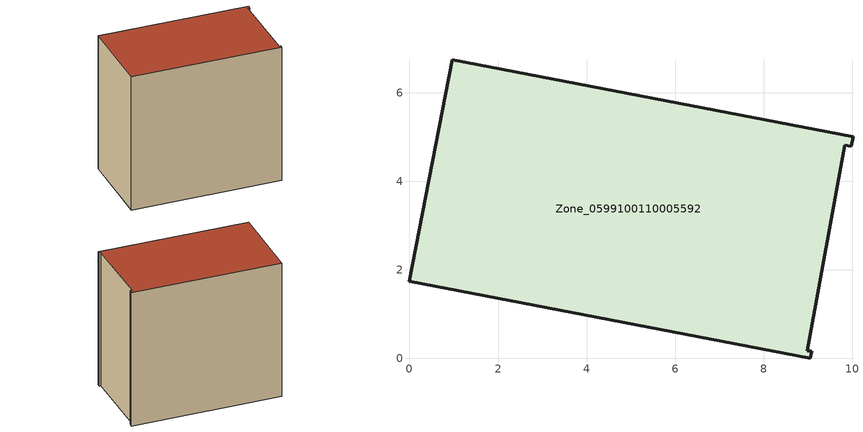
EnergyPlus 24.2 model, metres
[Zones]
Zone_0599100110005592
 floor ground (C_G): 9.97,4.79 9.83,4.82 8.99,0.17 9.08,0.16 9.05,0 0,1.74 0.96,6.74 10.02,5 z0
 wall outside (C_F): 9.97,4.79 10.02,5 0.96,6.74 0,1.74 9.05,0 9.08,0.16 8.99,0.17 9.83,4.82 9.97,4.79 z0:8.74
 roof outside (C_R): 9.83,4.82 9.97,4.79 10.02,5 0.96,6.74 0,1.74 9.05,0 9.08,0.16 8.99,0.17 z8.74
[BUILDING]
Pand.0599100110005592: North Axis=0; Terrain=City; Loads Convergence Tolerance Value=0.04; Temperature Convergence Tolerance Value=0.4; Solar Distribution=FullExterior; Maximum Number of Warmup Days=25; Minimum Number of Warmup Days=1
[Site:Location]
Rotterdam.The.Hague.AP_ZH_NLD Design_Conditions: Latitude=51.96; Longitude=4.45; Time Zone=1; Elevation=-4.5
[SITE:GROUNDTEMPERATURE:BUILDINGSURFACE]
18, 18, 18, 18, 18, 18, 18, 18, 18, 18, 18, 18
[MATERIAL] Thermal Absorptance=0.9; Solar Absorptance=0.7; Visible Absorptance=0.7
Name | Roughness | Thickness | Conductivity | Density | Specific Heat
G.TI.2015-2018 | MediumSmooth | 0.15 | 0.0428571 | 540 | 1210
F.TI.2015-2018 | Rough | 0.3 | 0.0666667 | 1920 | 840
R.TI.2015-2018 | MediumRough | 0.2 | 0.0333333 | 1500 | 1000
[CONSTRUCTION]
C_G: G.TI.2015-2018
C_F: F.TI.2015-2018
C_R: R.TI.2015-2018
[ZONE]
Zone_0599100110005592: Type=1; Multiplier=1; Ceiling Height=Autocalculate; Volume=Autocalculate; Floor Area=autocalculate; Part of Total Floor Area=Yes
[ZONEINFILTRATION:DESIGNFLOWRATE]
Infil_Zone_0599100110005592: Zone or ZoneList or Space or SpaceList=Zone_0599100110005592; Schedule=AlwaysOn; Design Flow Rate Calculation Method=Flow/Area; Flow Rate per Floor Area=0.0015; Constant Term Coefficient=1; Temperature Term Coefficient=0; Velocity Term Coefficient=0; Velocity Squared Term Coefficient=0
[HVACTEMPLATE:ZONE:IDEALLOADSAIRSYSTEM]
Zone_0599100110005592: Maximum Heating Supply Air Temperature=50; Minimum Cooling Supply Air Temperature=13; Maximum Heating Supply Air Humidity Ratio=0.0156; Minimum Cooling Supply Air Humidity Ratio=0.0077; Heating Limit=NoLimit; Cooling Limit=NoLimit; Dehumidification Control Type=ConstantSensibleHeatRatio; Cooling Sensible Heat Ratio=0.7; Dehumidification Setpoint=60; Humidification Control Type=None; Humidification Setpoint=30; Outdoor Air Method=None; Outdoor Air Flow Rate per Person=0.00944; Outdoor Air Flow Rate per Zone Floor Area=0; Outdoor Air Flow Rate per Zone=0; Demand Controlled Ventilation Type=None; Outdoor Air Economizer Type=NoEconomizer; Heat Recovery Type=None; Sensible Heat Recovery Effectiveness=0.7; Latent Heat Recovery Effectiveness=0.65
[ZONECONTROL:THERMOSTAT]
ThermostatControl_Zone_0599100110005592: Zone or ZoneList=Zone_0599100110005592; Control Type Schedule=DualSetpointControlType; Control 1=Thermostat_Zone_0599100110005592; Temperature Difference Between Cutout And Setpoint=0
[THERMOSTATSETPOINT:DUALSETPOINT]
Thermostat_Zone_0599100110005592: Heating Setpoint Temperature Schedule=HeatingSetpoint_Zone_0599100110005592; Cooling Setpoint Temperature Schedule=CoolingSetpoint_Zone_0599100110005592
[SCHEDULE:COMPACT]
HeatingSetpoint_Zone_0599100110005592: Through: 12/31, For: AllDays, Until: 24:00, 21
CoolingSetpoint_Zone_0599100110005592: Through: 12/31, For: AllDays, Until: 24:00, 24
DualSetpointControlType: Through: 12/31, For: AllDays, Until: 24:00, 4
AlwaysOn: Through: 12/31, For: AllDays, Until: 24:00, 1
